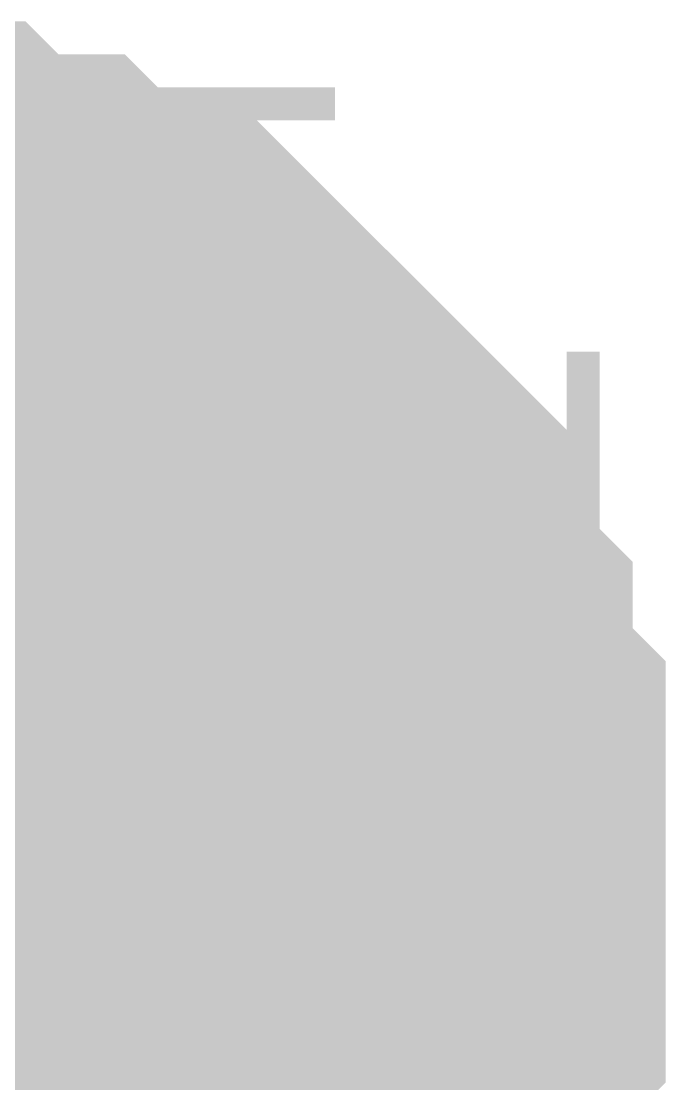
# Model space of a CAD drawing. Header units: inches. Extents: x 0 to 841, y 0 to 594.
# Drawn here: x 512.671 to 513.18, y 147.313 to 148.153 of the extents above; entities that cross this region are included whole.
import ezdxf

# ---------------------------------------------------------------- set-up
doc = ezdxf.new("R2010")
doc.units = ezdxf.units.IN
doc.layers.add('Sheet', color=255, linetype='Continuous')

msp = doc.modelspace()

# ---------------------------------------------------------------- linework, layer by layer
at = {"layer": 'Sheet'}
for points in [[(512.50724, 148.00352, 0.29972, 0.29972, 0), (512.53337, 148.00352, 0.29972, 0.29972, 0), (512.5595, 148.00352, 0.29972, 0.29972, 0), (512.58563, 148.00352, 0.29972, 0.29972, 0), (512.61176, 148.00352, 0.29972, 0.29972, 0), (512.63789, 147.97739, 0.29972, 0.29972, 0), (512.66403, 147.97739, 0.29972, 0.29972, 0), (512.69016, 147.97739, 0.29972, 0.29972, 0), (512.71629, 147.95126, 0.29972, 0.29972, 0), (512.74242, 147.95126, 0.29972, 0.29972, 0), (512.76855, 147.95126, 0.29972, 0.29972, 0), (512.76855, 147.92513, 0.29972, 0.29972, 0), (512.79468, 147.92513, 0.29972, 0.29972, 0), (512.82081, 147.899, 0.29972, 0.29972, 0), (512.84694, 147.87287, 0.29972, 0.29972, 0), (512.84694, 147.87287, 0.29972, 0.29972, 0), (512.87307, 147.84674, 0.29972, 0.29972, 0), (512.8992, 147.82061, 0.29972, 0.29972, 0), (512.8992, 147.82061, 0.29972, 0.29972, 0), (512.92534, 147.79447, 0.29972, 0.29972, 0), (512.95147, 147.76834, 0.29972, 0.29972, 0), (512.95147, 147.74221, 0.29972, 0.29972, 0), (512.9776, 147.74221, 0.29972, 0.29972, 0), (512.9776, 147.71608, 0.29972, 0.29972, 0), (512.9776, 147.68995, 0.29972, 0.29972, 0), (513.00373, 147.66382, 0.29972, 0.29972, 0), (513.00373, 147.63769, 0.29972, 0.29972, 0), (513.00373, 147.61156, 0.29972, 0.29972, 0), (513.02986, 147.58543, 0.29972, 0.29972, 0), (513.02986, 147.5593, 0.29972, 0.29972, 0), (513.02986, 147.53317, 0.29972, 0.29972, 0), (513.02986, 147.50704, 0.29972, 0.29972, 0), (513.02986, 147.48091, 0.29972, 0.29972, 0)], [(512.50724, 148.00352, 0.29972, 0.29972, 0), (512.53337, 148.00352, 0.29972, 0.29972, 0), (512.5595, 148.00352, 0.29972, 0.29972, 0), (512.58563, 148.00352, 0.29972, 0.29972, 0), (512.61176, 148.00352, 0.29972, 0.29972, 0), (512.63789, 147.97739, 0.29972, 0.29972, 0), (512.66403, 147.97739, 0.29972, 0.29972, 0), (512.69016, 147.97739, 0.29972, 0.29972, 0), (512.71629, 147.95126, 0.29972, 0.29972, 0), (512.74242, 147.95126, 0.29972, 0.29972, 0), (512.76855, 147.95126, 0.29972, 0.29972, 0), (512.76855, 147.92513, 0.29972, 0.29972, 0), (512.79468, 147.92513, 0.29972, 0.29972, 0), (512.82081, 147.899, 0.29972, 0.29972, 0), (512.84694, 147.87287, 0.29972, 0.29972, 0), (512.84694, 147.87287, 0.29972, 0.29972, 0), (512.87307, 147.84674, 0.29972, 0.29972, 0), (512.8992, 147.82061, 0.29972, 0.29972, 0), (512.8992, 147.82061, 0.29972, 0.29972, 0), (512.92534, 147.79447, 0.29972, 0.29972, 0), (512.95147, 147.76834, 0.29972, 0.29972, 0), (512.95147, 147.74221, 0.29972, 0.29972, 0), (512.9776, 147.74221, 0.29972, 0.29972, 0), (512.9776, 147.71608, 0.29972, 0.29972, 0), (512.9776, 147.68995, 0.29972, 0.29972, 0), (513.00373, 147.66382, 0.29972, 0.29972, 0), (513.00373, 147.63769, 0.29972, 0.29972, 0), (513.00373, 147.61156, 0.29972, 0.29972, 0), (513.02986, 147.58543, 0.29972, 0.29972, 0), (513.02986, 147.5593, 0.29972, 0.29972, 0), (513.02986, 147.53317, 0.29972, 0.29972, 0), (513.02986, 147.50704, 0.29972, 0.29972, 0), (513.02986, 147.48091, 0.29972, 0.29972, 0)], [(512.50724, 148.00352, 0.29972, 0.29972, 0), (512.53337, 148.00352, 0.29972, 0.29972, 0), (512.5595, 148.00352, 0.29972, 0.29972, 0), (512.58563, 148.00352, 0.29972, 0.29972, 0), (512.61176, 148.00352, 0.29972, 0.29972, 0), (512.63789, 147.97739, 0.29972, 0.29972, 0), (512.66403, 147.97739, 0.29972, 0.29972, 0), (512.69016, 147.97739, 0.29972, 0.29972, 0), (512.71629, 147.95126, 0.29972, 0.29972, 0), (512.74242, 147.95126, 0.29972, 0.29972, 0), (512.76855, 147.95126, 0.29972, 0.29972, 0), (512.76855, 147.92513, 0.29972, 0.29972, 0), (512.79468, 147.92513, 0.29972, 0.29972, 0), (512.82081, 147.899, 0.29972, 0.29972, 0), (512.84694, 147.87287, 0.29972, 0.29972, 0), (512.84694, 147.87287, 0.29972, 0.29972, 0), (512.87307, 147.84674, 0.29972, 0.29972, 0), (512.8992, 147.82061, 0.29972, 0.29972, 0), (512.8992, 147.82061, 0.29972, 0.29972, 0), (512.92534, 147.79447, 0.29972, 0.29972, 0), (512.95147, 147.76834, 0.29972, 0.29972, 0), (512.95147, 147.74221, 0.29972, 0.29972, 0), (512.9776, 147.74221, 0.29972, 0.29972, 0), (512.9776, 147.71608, 0.29972, 0.29972, 0), (512.9776, 147.68995, 0.29972, 0.29972, 0), (513.00373, 147.66382, 0.29972, 0.29972, 0), (513.00373, 147.63769, 0.29972, 0.29972, 0), (513.00373, 147.61156, 0.29972, 0.29972, 0), (513.02986, 147.58543, 0.29972, 0.29972, 0), (513.02986, 147.5593, 0.29972, 0.29972, 0), (513.02986, 147.53317, 0.29972, 0.29972, 0), (513.02986, 147.50704, 0.29972, 0.29972, 0), (513.02986, 147.48091, 0.29972, 0.29972, 0)], [(512.50724, 148.00352, 0.29972, 0.29972, 0), (512.53337, 148.00352, 0.29972, 0.29972, 0), (512.5595, 148.00352, 0.29972, 0.29972, 0), (512.58563, 148.00352, 0.29972, 0.29972, 0), (512.61176, 148.00352, 0.29972, 0.29972, 0), (512.63789, 147.97739, 0.29972, 0.29972, 0), (512.66403, 147.97739, 0.29972, 0.29972, 0), (512.69016, 147.97739, 0.29972, 0.29972, 0), (512.71629, 147.95126, 0.29972, 0.29972, 0), (512.74242, 147.95126, 0.29972, 0.29972, 0), (512.76855, 147.95126, 0.29972, 0.29972, 0), (512.76855, 147.92513, 0.29972, 0.29972, 0), (512.79468, 147.92513, 0.29972, 0.29972, 0), (512.82081, 147.899, 0.29972, 0.29972, 0), (512.84694, 147.87287, 0.29972, 0.29972, 0), (512.84694, 147.87287, 0.29972, 0.29972, 0), (512.87307, 147.84674, 0.29972, 0.29972, 0), (512.8992, 147.82061, 0.29972, 0.29972, 0), (512.8992, 147.82061, 0.29972, 0.29972, 0), (512.92534, 147.79447, 0.29972, 0.29972, 0), (512.95147, 147.76834, 0.29972, 0.29972, 0), (512.95147, 147.74221, 0.29972, 0.29972, 0), (512.9776, 147.74221, 0.29972, 0.29972, 0), (512.9776, 147.71608, 0.29972, 0.29972, 0), (512.9776, 147.68995, 0.29972, 0.29972, 0), (513.00373, 147.66382, 0.29972, 0.29972, 0), (513.00373, 147.63769, 0.29972, 0.29972, 0), (513.00373, 147.61156, 0.29972, 0.29972, 0), (513.02986, 147.58543, 0.29972, 0.29972, 0), (513.02986, 147.5593, 0.29972, 0.29972, 0), (513.02986, 147.53317, 0.29972, 0.29972, 0), (513.02986, 147.50704, 0.29972, 0.29972, 0), (513.02986, 147.48091, 0.29972, 0.29972, 0)], [(512.50724, 148.00352, 0.29972, 0.29972, 0), (512.53337, 148.00352, 0.29972, 0.29972, 0), (512.5595, 148.00352, 0.29972, 0.29972, 0), (512.58563, 148.00352, 0.29972, 0.29972, 0), (512.61176, 148.00352, 0.29972, 0.29972, 0), (512.63789, 147.97739, 0.29972, 0.29972, 0), (512.66403, 147.97739, 0.29972, 0.29972, 0), (512.69016, 147.97739, 0.29972, 0.29972, 0), (512.71629, 147.95126, 0.29972, 0.29972, 0), (512.74242, 147.95126, 0.29972, 0.29972, 0), (512.76855, 147.95126, 0.29972, 0.29972, 0), (512.76855, 147.92513, 0.29972, 0.29972, 0), (512.79468, 147.92513, 0.29972, 0.29972, 0), (512.82081, 147.899, 0.29972, 0.29972, 0), (512.84694, 147.87287, 0.29972, 0.29972, 0), (512.84694, 147.87287, 0.29972, 0.29972, 0), (512.87307, 147.84674, 0.29972, 0.29972, 0), (512.8992, 147.82061, 0.29972, 0.29972, 0), (512.8992, 147.82061, 0.29972, 0.29972, 0), (512.92534, 147.79447, 0.29972, 0.29972, 0), (512.95147, 147.76834, 0.29972, 0.29972, 0), (512.95147, 147.74221, 0.29972, 0.29972, 0), (512.9776, 147.74221, 0.29972, 0.29972, 0), (512.9776, 147.71608, 0.29972, 0.29972, 0), (512.9776, 147.68995, 0.29972, 0.29972, 0), (513.00373, 147.66382, 0.29972, 0.29972, 0), (513.00373, 147.63769, 0.29972, 0.29972, 0), (513.00373, 147.61156, 0.29972, 0.29972, 0), (513.02986, 147.58543, 0.29972, 0.29972, 0), (513.02986, 147.5593, 0.29972, 0.29972, 0), (513.02986, 147.53317, 0.29972, 0.29972, 0), (513.02986, 147.50704, 0.29972, 0.29972, 0), (513.02986, 147.48091, 0.29972, 0.29972, 0)], [(512.50724, 148.00352, 0.29972, 0.29972, 0), (512.53337, 148.00352, 0.29972, 0.29972, 0), (512.5595, 148.00352, 0.29972, 0.29972, 0), (512.58563, 148.00352, 0.29972, 0.29972, 0), (512.61176, 148.00352, 0.29972, 0.29972, 0), (512.63789, 147.97739, 0.29972, 0.29972, 0), (512.66403, 147.97739, 0.29972, 0.29972, 0), (512.69016, 147.97739, 0.29972, 0.29972, 0), (512.71629, 147.95126, 0.29972, 0.29972, 0), (512.74242, 147.95126, 0.29972, 0.29972, 0), (512.76855, 147.95126, 0.29972, 0.29972, 0), (512.76855, 147.92513, 0.29972, 0.29972, 0), (512.79468, 147.92513, 0.29972, 0.29972, 0), (512.82081, 147.899, 0.29972, 0.29972, 0), (512.84694, 147.87287, 0.29972, 0.29972, 0), (512.84694, 147.87287, 0.29972, 0.29972, 0), (512.87307, 147.84674, 0.29972, 0.29972, 0), (512.8992, 147.82061, 0.29972, 0.29972, 0), (512.8992, 147.82061, 0.29972, 0.29972, 0), (512.92534, 147.79447, 0.29972, 0.29972, 0), (512.95147, 147.76834, 0.29972, 0.29972, 0), (512.95147, 147.74221, 0.29972, 0.29972, 0), (512.9776, 147.74221, 0.29972, 0.29972, 0), (512.9776, 147.71608, 0.29972, 0.29972, 0), (512.9776, 147.68995, 0.29972, 0.29972, 0), (513.00373, 147.66382, 0.29972, 0.29972, 0), (513.00373, 147.63769, 0.29972, 0.29972, 0), (513.00373, 147.61156, 0.29972, 0.29972, 0), (513.02986, 147.58543, 0.29972, 0.29972, 0), (513.02986, 147.5593, 0.29972, 0.29972, 0), (513.02986, 147.53317, 0.29972, 0.29972, 0), (513.02986, 147.50704, 0.29972, 0.29972, 0), (513.02986, 147.48091, 0.29972, 0.29972, 0)], [(512.50724, 148.00352, 0.29972, 0.29972, 0), (512.53337, 148.00352, 0.29972, 0.29972, 0), (512.5595, 148.00352, 0.29972, 0.29972, 0), (512.58563, 148.00352, 0.29972, 0.29972, 0), (512.61176, 148.00352, 0.29972, 0.29972, 0), (512.63789, 147.97739, 0.29972, 0.29972, 0), (512.66403, 147.97739, 0.29972, 0.29972, 0), (512.69016, 147.97739, 0.29972, 0.29972, 0), (512.71629, 147.95126, 0.29972, 0.29972, 0), (512.74242, 147.95126, 0.29972, 0.29972, 0), (512.76855, 147.95126, 0.29972, 0.29972, 0), (512.76855, 147.92513, 0.29972, 0.29972, 0), (512.79468, 147.92513, 0.29972, 0.29972, 0), (512.82081, 147.899, 0.29972, 0.29972, 0), (512.84694, 147.87287, 0.29972, 0.29972, 0), (512.84694, 147.87287, 0.29972, 0.29972, 0), (512.87307, 147.84674, 0.29972, 0.29972, 0), (512.8992, 147.82061, 0.29972, 0.29972, 0), (512.8992, 147.82061, 0.29972, 0.29972, 0), (512.92534, 147.79447, 0.29972, 0.29972, 0), (512.95147, 147.76834, 0.29972, 0.29972, 0), (512.95147, 147.74221, 0.29972, 0.29972, 0), (512.9776, 147.74221, 0.29972, 0.29972, 0), (512.9776, 147.71608, 0.29972, 0.29972, 0), (512.9776, 147.68995, 0.29972, 0.29972, 0), (513.00373, 147.66382, 0.29972, 0.29972, 0), (513.00373, 147.63769, 0.29972, 0.29972, 0), (513.00373, 147.61156, 0.29972, 0.29972, 0), (513.02986, 147.58543, 0.29972, 0.29972, 0), (513.02986, 147.5593, 0.29972, 0.29972, 0), (513.02986, 147.53317, 0.29972, 0.29972, 0), (513.02986, 147.50704, 0.29972, 0.29972, 0), (513.02986, 147.48091, 0.29972, 0.29972, 0)], [(512.61176, 148.00352, 0.09906, 0.09906, 0), (512.63789, 147.97739, 0.09906, 0.09906, 0), (512.66403, 147.97739, 0.09906, 0.09906, 0), (512.69016, 147.97739, 0.09906, 0.09906, 0), (512.71629, 147.95126, 0.09906, 0.09906, 0), (512.74242, 147.95126, 0.09906, 0.09906, 0), (512.76855, 147.95126, 0.09906, 0.09906, 0), (512.76855, 147.92513, 0.09906, 0.09906, 0), (512.79468, 147.92513, 0.09906, 0.09906, 0), (512.82081, 147.899, 0.09906, 0.09906, 0), (512.84694, 147.87287, 0.09906, 0.09906, 0), (512.84694, 147.87287, 0.09906, 0.09906, 0), (512.87307, 147.84674, 0.09906, 0.09906, 0), (512.8992, 147.82061, 0.09906, 0.09906, 0), (512.8992, 147.82061, 0.09906, 0.09906, 0), (512.92534, 147.79447, 0.09906, 0.09906, 0), (512.95147, 147.76834, 0.09906, 0.09906, 0), (512.95147, 147.74221, 0.09906, 0.09906, 0), (512.9776, 147.74221, 0.09906, 0.09906, 0), (512.9776, 147.71608, 0.09906, 0.09906, 0), (512.9776, 147.68995, 0.09906, 0.09906, 0), (513.00373, 147.66382, 0.09906, 0.09906, 0), (513.00373, 147.63769, 0.09906, 0.09906, 0), (513.00373, 147.61156, 0.09906, 0.09906, 0), (513.02986, 147.58543, 0.09906, 0.09906, 0), (513.02986, 147.5593, 0.09906, 0.09906, 0), (513.02986, 147.53317, 0.09906, 0.09906, 0), (513.02986, 147.50704, 0.09906, 0.09906, 0), (513.02986, 147.48091, 0.09906, 0.09906, 0)], [(512.61176, 148.00352, 0.09906, 0.09906, 0), (512.63789, 147.97739, 0.09906, 0.09906, 0), (512.66403, 147.97739, 0.09906, 0.09906, 0), (512.69016, 147.97739, 0.09906, 0.09906, 0), (512.71629, 147.95126, 0.09906, 0.09906, 0), (512.74242, 147.95126, 0.09906, 0.09906, 0), (512.76855, 147.95126, 0.09906, 0.09906, 0), (512.76855, 147.92513, 0.09906, 0.09906, 0), (512.79468, 147.92513, 0.09906, 0.09906, 0), (512.82081, 147.899, 0.09906, 0.09906, 0), (512.84694, 147.87287, 0.09906, 0.09906, 0), (512.84694, 147.87287, 0.09906, 0.09906, 0), (512.87307, 147.84674, 0.09906, 0.09906, 0), (512.8992, 147.82061, 0.09906, 0.09906, 0), (512.8992, 147.82061, 0.09906, 0.09906, 0), (512.92534, 147.79447, 0.09906, 0.09906, 0), (512.95147, 147.76834, 0.09906, 0.09906, 0), (512.95147, 147.74221, 0.09906, 0.09906, 0), (512.9776, 147.74221, 0.09906, 0.09906, 0), (512.9776, 147.71608, 0.09906, 0.09906, 0), (512.9776, 147.68995, 0.09906, 0.09906, 0), (513.00373, 147.66382, 0.09906, 0.09906, 0), (513.00373, 147.63769, 0.09906, 0.09906, 0), (513.00373, 147.61156, 0.09906, 0.09906, 0), (513.02986, 147.58543, 0.09906, 0.09906, 0), (513.02986, 147.5593, 0.09906, 0.09906, 0), (513.02986, 147.53317, 0.09906, 0.09906, 0), (513.02986, 147.50704, 0.09906, 0.09906, 0), (513.02986, 147.48091, 0.09906, 0.09906, 0)], [(512.61176, 148.00352, 0.09906, 0.09906, 0), (512.63789, 147.97739, 0.09906, 0.09906, 0), (512.66403, 147.97739, 0.09906, 0.09906, 0), (512.69016, 147.97739, 0.09906, 0.09906, 0), (512.71629, 147.95126, 0.09906, 0.09906, 0), (512.74242, 147.95126, 0.09906, 0.09906, 0), (512.76855, 147.95126, 0.09906, 0.09906, 0), (512.76855, 147.92513, 0.09906, 0.09906, 0), (512.79468, 147.92513, 0.09906, 0.09906, 0), (512.82081, 147.899, 0.09906, 0.09906, 0), (512.84694, 147.87287, 0.09906, 0.09906, 0), (512.84694, 147.87287, 0.09906, 0.09906, 0), (512.87307, 147.84674, 0.09906, 0.09906, 0), (512.8992, 147.82061, 0.09906, 0.09906, 0), (512.8992, 147.82061, 0.09906, 0.09906, 0), (512.92534, 147.79447, 0.09906, 0.09906, 0), (512.95147, 147.76834, 0.09906, 0.09906, 0), (512.95147, 147.74221, 0.09906, 0.09906, 0), (512.9776, 147.74221, 0.09906, 0.09906, 0), (512.9776, 147.71608, 0.09906, 0.09906, 0), (512.9776, 147.68995, 0.09906, 0.09906, 0), (513.00373, 147.66382, 0.09906, 0.09906, 0), (513.00373, 147.63769, 0.09906, 0.09906, 0), (513.00373, 147.61156, 0.09906, 0.09906, 0), (513.02986, 147.58543, 0.09906, 0.09906, 0), (513.02986, 147.5593, 0.09906, 0.09906, 0), (513.02986, 147.53317, 0.09906, 0.09906, 0), (513.02986, 147.50704, 0.09906, 0.09906, 0), (513.02986, 147.48091, 0.09906, 0.09906, 0)], [(512.61176, 148.00352, 0.09906, 0.09906, 0), (512.63789, 147.97739, 0.09906, 0.09906, 0), (512.66403, 147.97739, 0.09906, 0.09906, 0), (512.69016, 147.97739, 0.09906, 0.09906, 0), (512.71629, 147.95126, 0.09906, 0.09906, 0), (512.74242, 147.95126, 0.09906, 0.09906, 0), (512.76855, 147.95126, 0.09906, 0.09906, 0), (512.76855, 147.92513, 0.09906, 0.09906, 0), (512.79468, 147.92513, 0.09906, 0.09906, 0), (512.82081, 147.899, 0.09906, 0.09906, 0), (512.84694, 147.87287, 0.09906, 0.09906, 0), (512.84694, 147.87287, 0.09906, 0.09906, 0), (512.87307, 147.84674, 0.09906, 0.09906, 0), (512.8992, 147.82061, 0.09906, 0.09906, 0), (512.8992, 147.82061, 0.09906, 0.09906, 0), (512.92534, 147.79447, 0.09906, 0.09906, 0), (512.95147, 147.76834, 0.09906, 0.09906, 0), (512.95147, 147.74221, 0.09906, 0.09906, 0), (512.9776, 147.74221, 0.09906, 0.09906, 0), (512.9776, 147.71608, 0.09906, 0.09906, 0), (512.9776, 147.68995, 0.09906, 0.09906, 0), (513.00373, 147.66382, 0.09906, 0.09906, 0), (513.00373, 147.63769, 0.09906, 0.09906, 0), (513.00373, 147.61156, 0.09906, 0.09906, 0), (513.02986, 147.58543, 0.09906, 0.09906, 0), (513.02986, 147.5593, 0.09906, 0.09906, 0), (513.02986, 147.53317, 0.09906, 0.09906, 0), (513.02986, 147.50704, 0.09906, 0.09906, 0), (513.02986, 147.48091, 0.09906, 0.09906, 0)], [(512.61176, 148.00352, 0.09906, 0.09906, 0), (512.63789, 147.97739, 0.09906, 0.09906, 0), (512.66403, 147.97739, 0.09906, 0.09906, 0), (512.69016, 147.97739, 0.09906, 0.09906, 0), (512.71629, 147.95126, 0.09906, 0.09906, 0), (512.74242, 147.95126, 0.09906, 0.09906, 0), (512.76855, 147.95126, 0.09906, 0.09906, 0), (512.76855, 147.92513, 0.09906, 0.09906, 0), (512.79468, 147.92513, 0.09906, 0.09906, 0), (512.82081, 147.899, 0.09906, 0.09906, 0), (512.84694, 147.87287, 0.09906, 0.09906, 0), (512.84694, 147.87287, 0.09906, 0.09906, 0), (512.87307, 147.84674, 0.09906, 0.09906, 0), (512.8992, 147.82061, 0.09906, 0.09906, 0), (512.8992, 147.82061, 0.09906, 0.09906, 0), (512.92534, 147.79447, 0.09906, 0.09906, 0), (512.95147, 147.76834, 0.09906, 0.09906, 0), (512.95147, 147.74221, 0.09906, 0.09906, 0), (512.9776, 147.74221, 0.09906, 0.09906, 0), (512.9776, 147.71608, 0.09906, 0.09906, 0), (512.9776, 147.68995, 0.09906, 0.09906, 0), (513.00373, 147.66382, 0.09906, 0.09906, 0), (513.00373, 147.63769, 0.09906, 0.09906, 0), (513.00373, 147.61156, 0.09906, 0.09906, 0), (513.02986, 147.58543, 0.09906, 0.09906, 0), (513.02986, 147.5593, 0.09906, 0.09906, 0), (513.02986, 147.53317, 0.09906, 0.09906, 0), (513.02986, 147.50704, 0.09906, 0.09906, 0), (513.02986, 147.48091, 0.09906, 0.09906, 0)], [(512.61176, 148.00352, 0.09906, 0.09906, 0), (512.63789, 147.97739, 0.09906, 0.09906, 0), (512.66403, 147.97739, 0.09906, 0.09906, 0), (512.69016, 147.97739, 0.09906, 0.09906, 0), (512.71629, 147.95126, 0.09906, 0.09906, 0), (512.74242, 147.95126, 0.09906, 0.09906, 0), (512.76855, 147.95126, 0.09906, 0.09906, 0), (512.76855, 147.92513, 0.09906, 0.09906, 0), (512.79468, 147.92513, 0.09906, 0.09906, 0), (512.82081, 147.899, 0.09906, 0.09906, 0), (512.84694, 147.87287, 0.09906, 0.09906, 0), (512.84694, 147.87287, 0.09906, 0.09906, 0), (512.87307, 147.84674, 0.09906, 0.09906, 0), (512.8992, 147.82061, 0.09906, 0.09906, 0), (512.8992, 147.82061, 0.09906, 0.09906, 0), (512.92534, 147.79447, 0.09906, 0.09906, 0), (512.95147, 147.76834, 0.09906, 0.09906, 0), (512.95147, 147.74221, 0.09906, 0.09906, 0), (512.9776, 147.74221, 0.09906, 0.09906, 0), (512.9776, 147.71608, 0.09906, 0.09906, 0), (512.9776, 147.68995, 0.09906, 0.09906, 0), (513.00373, 147.66382, 0.09906, 0.09906, 0), (513.00373, 147.63769, 0.09906, 0.09906, 0), (513.00373, 147.61156, 0.09906, 0.09906, 0), (513.02986, 147.58543, 0.09906, 0.09906, 0), (513.02986, 147.5593, 0.09906, 0.09906, 0), (513.02986, 147.53317, 0.09906, 0.09906, 0), (513.02986, 147.50704, 0.09906, 0.09906, 0), (513.02986, 147.48091, 0.09906, 0.09906, 0)], [(512.61176, 148.00352, 0.09906, 0.09906, 0), (512.63789, 147.97739, 0.09906, 0.09906, 0), (512.66403, 147.97739, 0.09906, 0.09906, 0), (512.69016, 147.97739, 0.09906, 0.09906, 0), (512.71629, 147.95126, 0.09906, 0.09906, 0), (512.74242, 147.95126, 0.09906, 0.09906, 0), (512.76855, 147.95126, 0.09906, 0.09906, 0), (512.76855, 147.92513, 0.09906, 0.09906, 0), (512.79468, 147.92513, 0.09906, 0.09906, 0), (512.82081, 147.899, 0.09906, 0.09906, 0), (512.84694, 147.87287, 0.09906, 0.09906, 0), (512.84694, 147.87287, 0.09906, 0.09906, 0), (512.87307, 147.84674, 0.09906, 0.09906, 0), (512.8992, 147.82061, 0.09906, 0.09906, 0), (512.8992, 147.82061, 0.09906, 0.09906, 0), (512.92534, 147.79447, 0.09906, 0.09906, 0), (512.95147, 147.76834, 0.09906, 0.09906, 0), (512.95147, 147.74221, 0.09906, 0.09906, 0), (512.9776, 147.74221, 0.09906, 0.09906, 0), (512.9776, 147.71608, 0.09906, 0.09906, 0), (512.9776, 147.68995, 0.09906, 0.09906, 0), (513.00373, 147.66382, 0.09906, 0.09906, 0), (513.00373, 147.63769, 0.09906, 0.09906, 0), (513.00373, 147.61156, 0.09906, 0.09906, 0), (513.02986, 147.58543, 0.09906, 0.09906, 0), (513.02986, 147.5593, 0.09906, 0.09906, 0), (513.02986, 147.53317, 0.09906, 0.09906, 0), (513.02986, 147.50704, 0.09906, 0.09906, 0), (513.02986, 147.48091, 0.09906, 0.09906, 0)], [(513.02986, 147.48091, 0.29972, 0.29972, 0), (513.02986, 147.45478, 0.29972, 0.29972, 0), (513.02986, 147.42865, 0.29972, 0.29972, 0), (513.02986, 147.40252, 0.29972, 0.29972, 0), (513.02986, 147.37639, 0.29972, 0.29972, 0), (513.00373, 147.35026, 0.29972, 0.29972, 0), (513.00373, 147.35026, 0.29972, 0.29972, 0), (513.00373, 147.32412, 0.29972, 0.29972, 0), (512.9776, 147.29799, 0.29972, 0.29972, 0), (512.9776, 147.27186, 0.29972, 0.29972, 0), (512.9776, 147.24573, 0.29972, 0.29972, 0), (512.95147, 147.2196, 0.29972, 0.29972, 0), (512.95147, 147.2196, 0.29972, 0.29972, 0), (512.92534, 147.19347, 0.29972, 0.29972, 0), (512.8992, 147.16734, 0.29972, 0.29972, 0), (512.8992, 147.14121, 0.29972, 0.29972, 0)], [(513.02986, 147.48091, 0.29972, 0.29972, 0), (513.02986, 147.45478, 0.29972, 0.29972, 0), (513.02986, 147.42865, 0.29972, 0.29972, 0), (513.02986, 147.40252, 0.29972, 0.29972, 0), (513.02986, 147.37639, 0.29972, 0.29972, 0), (513.00373, 147.35026, 0.29972, 0.29972, 0), (513.00373, 147.35026, 0.29972, 0.29972, 0), (513.00373, 147.32412, 0.29972, 0.29972, 0), (512.9776, 147.29799, 0.29972, 0.29972, 0), (512.9776, 147.27186, 0.29972, 0.29972, 0), (512.9776, 147.24573, 0.29972, 0.29972, 0), (512.95147, 147.2196, 0.29972, 0.29972, 0), (512.95147, 147.2196, 0.29972, 0.29972, 0), (512.92534, 147.19347, 0.29972, 0.29972, 0), (512.8992, 147.16734, 0.29972, 0.29972, 0), (512.8992, 147.14121, 0.29972, 0.29972, 0)], [(513.02986, 147.48091, 0.29972, 0.29972, 0), (513.02986, 147.45478, 0.29972, 0.29972, 0), (513.02986, 147.42865, 0.29972, 0.29972, 0), (513.02986, 147.40252, 0.29972, 0.29972, 0), (513.02986, 147.37639, 0.29972, 0.29972, 0), (513.00373, 147.35026, 0.29972, 0.29972, 0), (513.00373, 147.35026, 0.29972, 0.29972, 0), (513.00373, 147.32412, 0.29972, 0.29972, 0), (512.9776, 147.29799, 0.29972, 0.29972, 0), (512.9776, 147.27186, 0.29972, 0.29972, 0), (512.9776, 147.24573, 0.29972, 0.29972, 0), (512.95147, 147.2196, 0.29972, 0.29972, 0), (512.95147, 147.2196, 0.29972, 0.29972, 0), (512.92534, 147.19347, 0.29972, 0.29972, 0), (512.8992, 147.16734, 0.29972, 0.29972, 0), (512.8992, 147.14121, 0.29972, 0.29972, 0)], [(513.02986, 147.48091, 0.29972, 0.29972, 0), (513.02986, 147.45478, 0.29972, 0.29972, 0), (513.02986, 147.42865, 0.29972, 0.29972, 0), (513.02986, 147.40252, 0.29972, 0.29972, 0), (513.02986, 147.37639, 0.29972, 0.29972, 0), (513.00373, 147.35026, 0.29972, 0.29972, 0), (513.00373, 147.35026, 0.29972, 0.29972, 0), (513.00373, 147.32412, 0.29972, 0.29972, 0), (512.9776, 147.29799, 0.29972, 0.29972, 0), (512.9776, 147.27186, 0.29972, 0.29972, 0), (512.9776, 147.24573, 0.29972, 0.29972, 0), (512.95147, 147.2196, 0.29972, 0.29972, 0), (512.95147, 147.2196, 0.29972, 0.29972, 0), (512.92534, 147.19347, 0.29972, 0.29972, 0), (512.8992, 147.16734, 0.29972, 0.29972, 0), (512.8992, 147.14121, 0.29972, 0.29972, 0)], [(513.02986, 147.48091, 0.29972, 0.29972, 0), (513.02986, 147.45478, 0.29972, 0.29972, 0), (513.02986, 147.42865, 0.29972, 0.29972, 0), (513.02986, 147.40252, 0.29972, 0.29972, 0), (513.02986, 147.37639, 0.29972, 0.29972, 0), (513.00373, 147.35026, 0.29972, 0.29972, 0), (513.00373, 147.35026, 0.29972, 0.29972, 0), (513.00373, 147.32412, 0.29972, 0.29972, 0), (512.9776, 147.29799, 0.29972, 0.29972, 0), (512.9776, 147.27186, 0.29972, 0.29972, 0), (512.9776, 147.24573, 0.29972, 0.29972, 0), (512.95147, 147.2196, 0.29972, 0.29972, 0), (512.95147, 147.2196, 0.29972, 0.29972, 0), (512.92534, 147.19347, 0.29972, 0.29972, 0), (512.8992, 147.16734, 0.29972, 0.29972, 0), (512.8992, 147.14121, 0.29972, 0.29972, 0)], [(513.02986, 147.48091, 0.29972, 0.29972, 0), (513.02986, 147.45478, 0.29972, 0.29972, 0), (513.02986, 147.42865, 0.29972, 0.29972, 0), (513.02986, 147.40252, 0.29972, 0.29972, 0), (513.02986, 147.37639, 0.29972, 0.29972, 0), (513.00373, 147.35026, 0.29972, 0.29972, 0), (513.00373, 147.35026, 0.29972, 0.29972, 0), (513.00373, 147.32412, 0.29972, 0.29972, 0), (512.9776, 147.29799, 0.29972, 0.29972, 0), (512.9776, 147.27186, 0.29972, 0.29972, 0), (512.9776, 147.24573, 0.29972, 0.29972, 0), (512.95147, 147.2196, 0.29972, 0.29972, 0), (512.95147, 147.2196, 0.29972, 0.29972, 0), (512.92534, 147.19347, 0.29972, 0.29972, 0), (512.8992, 147.16734, 0.29972, 0.29972, 0), (512.8992, 147.14121, 0.29972, 0.29972, 0)], [(513.02986, 147.48091, 0.29972, 0.29972, 0), (513.02986, 147.45478, 0.29972, 0.29972, 0), (513.02986, 147.42865, 0.29972, 0.29972, 0), (513.02986, 147.40252, 0.29972, 0.29972, 0), (513.02986, 147.37639, 0.29972, 0.29972, 0), (513.00373, 147.35026, 0.29972, 0.29972, 0), (513.00373, 147.35026, 0.29972, 0.29972, 0), (513.00373, 147.32412, 0.29972, 0.29972, 0), (512.9776, 147.29799, 0.29972, 0.29972, 0), (512.9776, 147.27186, 0.29972, 0.29972, 0), (512.9776, 147.24573, 0.29972, 0.29972, 0), (512.95147, 147.2196, 0.29972, 0.29972, 0), (512.95147, 147.2196, 0.29972, 0.29972, 0), (512.92534, 147.19347, 0.29972, 0.29972, 0), (512.8992, 147.16734, 0.29972, 0.29972, 0), (512.8992, 147.14121, 0.29972, 0.29972, 0)], [(513.02986, 147.48091, 0.29972, 0.29972, 0), (513.02986, 147.48091, 0.29972, 0.29972, 0), (513.02986, 147.48091, 0.29972, 0.29972, 0), (513.02986, 147.48091, 0.29972, 0.29972, 0), (513.02986, 147.48091, 0.29972, 0.29972, 0), (513.02986, 147.48091, 0.29972, 0.29972, 0), (513.02986, 147.48091, 0.29972, 0.29972, 0), (513.02986, 147.48091, 0.29972, 0.29972, 0), (513.02986, 147.48091, 0.29972, 0.29972, 0), (513.02986, 147.48091, 0.29972, 0.29972, 0), (513.02986, 147.48091, 0.29972, 0.29972, 0), (513.02986, 147.48091, 0.29972, 0.29972, 0), (513.02986, 147.48091, 0.29972, 0.29972, 0), (513.02986, 147.48091, 0.29972, 0.29972, 0), (513.02986, 147.48091, 0.29972, 0.29972, 0), (513.02986, 147.48091, 0.29972, 0.29972, 0), (513.02986, 147.48091, 0.29972, 0.29972, 0), (513.02986, 147.48091, 0.29972, 0.29972, 0), (513.02986, 147.48091, 0.29972, 0.29972, 0), (513.02986, 147.48091, 0.29972, 0.29972, 0), (513.02986, 147.48091, 0.29972, 0.29972, 0), (513.02986, 147.48091, 0.29972, 0.29972, 0), (513.02986, 147.48091, 0.29972, 0.29972, 0), (513.02986, 147.48091, 0.29972, 0.29972, 0), (513.02986, 147.48091, 0.29972, 0.29972, 0), (513.02986, 147.48091, 0.29972, 0.29972, 0), (513.02986, 147.48091, 0.29972, 0.29972, 0), (513.02986, 147.48091, 0.29972, 0.29972, 0), (513.02986, 147.48091, 0.29972, 0.29972, 0), (513.02986, 147.48091, 0.29972, 0.29972, 0), (513.02986, 147.48091, 0.29972, 0.29972, 0), (513.02986, 147.48091, 0.29972, 0.29972, 0), (513.02986, 147.48091, 0.29972, 0.29972, 0)], [(513.02986, 147.48091, 0.29972, 0.29972, 0), (513.02986, 147.48091, 0.29972, 0.29972, 0)], [(513.02986, 147.48091, 0.29972, 0.29972, 0), (513.02986, 147.48091, 0.29972, 0.29972, 0), (513.02986, 147.48091, 0.29972, 0.29972, 0), (513.02986, 147.48091, 0.29972, 0.29972, 0), (513.02986, 147.48091, 0.29972, 0.29972, 0), (513.02986, 147.48091, 0.29972, 0.29972, 0), (513.02986, 147.48091, 0.29972, 0.29972, 0), (513.02986, 147.48091, 0.29972, 0.29972, 0), (513.02986, 147.48091, 0.29972, 0.29972, 0), (513.02986, 147.48091, 0.29972, 0.29972, 0), (513.02986, 147.48091, 0.29972, 0.29972, 0), (513.02986, 147.48091, 0.29972, 0.29972, 0), (513.02986, 147.48091, 0.29972, 0.29972, 0), (513.02986, 147.48091, 0.29972, 0.29972, 0), (513.02986, 147.48091, 0.29972, 0.29972, 0), (513.02986, 147.48091, 0.29972, 0.29972, 0), (513.02986, 147.48091, 0.29972, 0.29972, 0), (513.02986, 147.48091, 0.29972, 0.29972, 0), (513.02986, 147.48091, 0.29972, 0.29972, 0), (513.02986, 147.48091, 0.29972, 0.29972, 0), (513.02986, 147.48091, 0.29972, 0.29972, 0), (513.02986, 147.48091, 0.29972, 0.29972, 0), (513.02986, 147.48091, 0.29972, 0.29972, 0), (513.02986, 147.48091, 0.29972, 0.29972, 0), (513.02986, 147.48091, 0.29972, 0.29972, 0), (513.02986, 147.48091, 0.29972, 0.29972, 0), (513.02986, 147.48091, 0.29972, 0.29972, 0), (513.02986, 147.48091, 0.29972, 0.29972, 0), (513.02986, 147.48091, 0.29972, 0.29972, 0), (513.02986, 147.48091, 0.29972, 0.29972, 0), (513.02986, 147.48091, 0.29972, 0.29972, 0), (513.02986, 147.48091, 0.29972, 0.29972, 0), (513.02986, 147.48091, 0.29972, 0.29972, 0)], [(513.02986, 147.48091, 0.29972, 0.29972, 0), (513.02986, 147.48091, 0.29972, 0.29972, 0)], [(513.02986, 147.48091, 0.29972, 0.29972, 0), (513.02986, 147.48091, 0.29972, 0.29972, 0), (513.02986, 147.48091, 0.29972, 0.29972, 0), (513.02986, 147.48091, 0.29972, 0.29972, 0), (513.02986, 147.48091, 0.29972, 0.29972, 0), (513.02986, 147.48091, 0.29972, 0.29972, 0), (513.02986, 147.48091, 0.29972, 0.29972, 0), (513.02986, 147.48091, 0.29972, 0.29972, 0), (513.02986, 147.48091, 0.29972, 0.29972, 0), (513.02986, 147.48091, 0.29972, 0.29972, 0), (513.02986, 147.48091, 0.29972, 0.29972, 0), (513.02986, 147.48091, 0.29972, 0.29972, 0), (513.02986, 147.48091, 0.29972, 0.29972, 0), (513.02986, 147.48091, 0.29972, 0.29972, 0), (513.02986, 147.48091, 0.29972, 0.29972, 0), (513.02986, 147.48091, 0.29972, 0.29972, 0), (513.02986, 147.48091, 0.29972, 0.29972, 0), (513.02986, 147.48091, 0.29972, 0.29972, 0), (513.02986, 147.48091, 0.29972, 0.29972, 0), (513.02986, 147.48091, 0.29972, 0.29972, 0), (513.02986, 147.48091, 0.29972, 0.29972, 0), (513.02986, 147.48091, 0.29972, 0.29972, 0), (513.02986, 147.48091, 0.29972, 0.29972, 0), (513.02986, 147.48091, 0.29972, 0.29972, 0), (513.02986, 147.48091, 0.29972, 0.29972, 0), (513.02986, 147.48091, 0.29972, 0.29972, 0), (513.02986, 147.48091, 0.29972, 0.29972, 0), (513.02986, 147.48091, 0.29972, 0.29972, 0), (513.02986, 147.48091, 0.29972, 0.29972, 0), (513.02986, 147.48091, 0.29972, 0.29972, 0), (513.02986, 147.48091, 0.29972, 0.29972, 0), (513.02986, 147.48091, 0.29972, 0.29972, 0), (513.02986, 147.48091, 0.29972, 0.29972, 0)], [(513.02986, 147.48091, 0.29972, 0.29972, 0), (513.02986, 147.48091, 0.29972, 0.29972, 0)], [(513.02986, 147.48091, 0.29972, 0.29972, 0), (513.02986, 147.48091, 0.29972, 0.29972, 0), (513.02986, 147.48091, 0.29972, 0.29972, 0), (513.02986, 147.48091, 0.29972, 0.29972, 0), (513.02986, 147.48091, 0.29972, 0.29972, 0), (513.02986, 147.48091, 0.29972, 0.29972, 0), (513.02986, 147.48091, 0.29972, 0.29972, 0), (513.02986, 147.48091, 0.29972, 0.29972, 0), (513.02986, 147.48091, 0.29972, 0.29972, 0), (513.02986, 147.48091, 0.29972, 0.29972, 0), (513.02986, 147.48091, 0.29972, 0.29972, 0), (513.02986, 147.48091, 0.29972, 0.29972, 0), (513.02986, 147.48091, 0.29972, 0.29972, 0), (513.02986, 147.48091, 0.29972, 0.29972, 0), (513.02986, 147.48091, 0.29972, 0.29972, 0), (513.02986, 147.48091, 0.29972, 0.29972, 0), (513.02986, 147.48091, 0.29972, 0.29972, 0), (513.02986, 147.48091, 0.29972, 0.29972, 0), (513.02986, 147.48091, 0.29972, 0.29972, 0), (513.02986, 147.48091, 0.29972, 0.29972, 0), (513.02986, 147.48091, 0.29972, 0.29972, 0), (513.02986, 147.48091, 0.29972, 0.29972, 0), (513.02986, 147.48091, 0.29972, 0.29972, 0), (513.02986, 147.48091, 0.29972, 0.29972, 0), (513.02986, 147.48091, 0.29972, 0.29972, 0), (513.02986, 147.48091, 0.29972, 0.29972, 0), (513.02986, 147.48091, 0.29972, 0.29972, 0), (513.02986, 147.48091, 0.29972, 0.29972, 0), (513.02986, 147.48091, 0.29972, 0.29972, 0), (513.02986, 147.48091, 0.29972, 0.29972, 0), (513.02986, 147.48091, 0.29972, 0.29972, 0), (513.02986, 147.48091, 0.29972, 0.29972, 0), (513.02986, 147.48091, 0.29972, 0.29972, 0)], [(513.02986, 147.48091, 0.29972, 0.29972, 0), (513.02986, 147.48091, 0.29972, 0.29972, 0)], [(513.02986, 147.48091, 0.29972, 0.29972, 0), (513.02986, 147.48091, 0.29972, 0.29972, 0), (513.02986, 147.48091, 0.29972, 0.29972, 0), (513.02986, 147.48091, 0.29972, 0.29972, 0), (513.02986, 147.48091, 0.29972, 0.29972, 0), (513.02986, 147.48091, 0.29972, 0.29972, 0), (513.02986, 147.48091, 0.29972, 0.29972, 0), (513.02986, 147.48091, 0.29972, 0.29972, 0), (513.02986, 147.48091, 0.29972, 0.29972, 0), (513.02986, 147.48091, 0.29972, 0.29972, 0), (513.02986, 147.48091, 0.29972, 0.29972, 0), (513.02986, 147.48091, 0.29972, 0.29972, 0), (513.02986, 147.48091, 0.29972, 0.29972, 0), (513.02986, 147.48091, 0.29972, 0.29972, 0), (513.02986, 147.48091, 0.29972, 0.29972, 0), (513.02986, 147.48091, 0.29972, 0.29972, 0), (513.02986, 147.48091, 0.29972, 0.29972, 0), (513.02986, 147.48091, 0.29972, 0.29972, 0), (513.02986, 147.48091, 0.29972, 0.29972, 0), (513.02986, 147.48091, 0.29972, 0.29972, 0), (513.02986, 147.48091, 0.29972, 0.29972, 0), (513.02986, 147.48091, 0.29972, 0.29972, 0), (513.02986, 147.48091, 0.29972, 0.29972, 0), (513.02986, 147.48091, 0.29972, 0.29972, 0), (513.02986, 147.48091, 0.29972, 0.29972, 0), (513.02986, 147.48091, 0.29972, 0.29972, 0), (513.02986, 147.48091, 0.29972, 0.29972, 0), (513.02986, 147.48091, 0.29972, 0.29972, 0), (513.02986, 147.48091, 0.29972, 0.29972, 0), (513.02986, 147.48091, 0.29972, 0.29972, 0), (513.02986, 147.48091, 0.29972, 0.29972, 0), (513.02986, 147.48091, 0.29972, 0.29972, 0), (513.02986, 147.48091, 0.29972, 0.29972, 0)], [(513.02986, 147.48091, 0.29972, 0.29972, 0), (513.02986, 147.48091, 0.29972, 0.29972, 0)], [(513.02986, 147.48091, 0.29972, 0.29972, 0), (513.02986, 147.48091, 0.29972, 0.29972, 0), (513.02986, 147.48091, 0.29972, 0.29972, 0), (513.02986, 147.48091, 0.29972, 0.29972, 0), (513.02986, 147.48091, 0.29972, 0.29972, 0), (513.02986, 147.48091, 0.29972, 0.29972, 0), (513.02986, 147.48091, 0.29972, 0.29972, 0), (513.02986, 147.48091, 0.29972, 0.29972, 0), (513.02986, 147.48091, 0.29972, 0.29972, 0), (513.02986, 147.48091, 0.29972, 0.29972, 0), (513.02986, 147.48091, 0.29972, 0.29972, 0), (513.02986, 147.48091, 0.29972, 0.29972, 0), (513.02986, 147.48091, 0.29972, 0.29972, 0), (513.02986, 147.48091, 0.29972, 0.29972, 0), (513.02986, 147.48091, 0.29972, 0.29972, 0), (513.02986, 147.48091, 0.29972, 0.29972, 0), (513.02986, 147.48091, 0.29972, 0.29972, 0), (513.02986, 147.48091, 0.29972, 0.29972, 0), (513.02986, 147.48091, 0.29972, 0.29972, 0), (513.02986, 147.48091, 0.29972, 0.29972, 0), (513.02986, 147.48091, 0.29972, 0.29972, 0), (513.02986, 147.48091, 0.29972, 0.29972, 0), (513.02986, 147.48091, 0.29972, 0.29972, 0), (513.02986, 147.48091, 0.29972, 0.29972, 0), (513.02986, 147.48091, 0.29972, 0.29972, 0), (513.02986, 147.48091, 0.29972, 0.29972, 0), (513.02986, 147.48091, 0.29972, 0.29972, 0), (513.02986, 147.48091, 0.29972, 0.29972, 0), (513.02986, 147.48091, 0.29972, 0.29972, 0), (513.02986, 147.48091, 0.29972, 0.29972, 0), (513.02986, 147.48091, 0.29972, 0.29972, 0), (513.02986, 147.48091, 0.29972, 0.29972, 0), (513.02986, 147.48091, 0.29972, 0.29972, 0)], [(513.02986, 147.48091, 0.29972, 0.29972, 0), (513.02986, 147.48091, 0.29972, 0.29972, 0)], [(513.02986, 147.48091, 0.29972, 0.29972, 0), (513.02986, 147.48091, 0.29972, 0.29972, 0), (513.02986, 147.48091, 0.29972, 0.29972, 0), (513.02986, 147.48091, 0.29972, 0.29972, 0), (513.02986, 147.48091, 0.29972, 0.29972, 0), (513.02986, 147.48091, 0.29972, 0.29972, 0), (513.02986, 147.48091, 0.29972, 0.29972, 0), (513.02986, 147.48091, 0.29972, 0.29972, 0), (513.02986, 147.48091, 0.29972, 0.29972, 0), (513.02986, 147.48091, 0.29972, 0.29972, 0), (513.02986, 147.48091, 0.29972, 0.29972, 0), (513.02986, 147.48091, 0.29972, 0.29972, 0), (513.02986, 147.48091, 0.29972, 0.29972, 0), (513.02986, 147.48091, 0.29972, 0.29972, 0), (513.02986, 147.48091, 0.29972, 0.29972, 0), (513.02986, 147.48091, 0.29972, 0.29972, 0), (513.02986, 147.48091, 0.29972, 0.29972, 0), (513.02986, 147.48091, 0.29972, 0.29972, 0), (513.02986, 147.48091, 0.29972, 0.29972, 0), (513.02986, 147.48091, 0.29972, 0.29972, 0), (513.02986, 147.48091, 0.29972, 0.29972, 0), (513.02986, 147.48091, 0.29972, 0.29972, 0), (513.02986, 147.48091, 0.29972, 0.29972, 0), (513.02986, 147.48091, 0.29972, 0.29972, 0), (513.02986, 147.48091, 0.29972, 0.29972, 0), (513.02986, 147.48091, 0.29972, 0.29972, 0), (513.02986, 147.48091, 0.29972, 0.29972, 0), (513.02986, 147.48091, 0.29972, 0.29972, 0), (513.02986, 147.48091, 0.29972, 0.29972, 0), (513.02986, 147.48091, 0.29972, 0.29972, 0), (513.02986, 147.48091, 0.29972, 0.29972, 0), (513.02986, 147.48091, 0.29972, 0.29972, 0), (513.02986, 147.48091, 0.29972, 0.29972, 0)], [(513.02986, 147.48091, 0.29972, 0.29972, 0), (513.02986, 147.48091, 0.29972, 0.29972, 0)], [(513.02986, 147.48091, 0.09906, 0.09906, 0), (513.02986, 147.45478, 0.09906, 0.09906, 0), (513.02986, 147.42865, 0.09906, 0.09906, 0), (513.02986, 147.40252, 0.09906, 0.09906, 0), (513.02986, 147.37639, 0.09906, 0.09906, 0), (513.00373, 147.35026, 0.09906, 0.09906, 0), (513.00373, 147.35026, 0.09906, 0.09906, 0), (513.00373, 147.32412, 0.09906, 0.09906, 0), (512.9776, 147.29799, 0.09906, 0.09906, 0), (512.9776, 147.27186, 0.09906, 0.09906, 0), (512.9776, 147.24573, 0.09906, 0.09906, 0)], [(513.02986, 147.48091, 0.09906, 0.09906, 0), (513.02986, 147.45478, 0.09906, 0.09906, 0), (513.02986, 147.42865, 0.09906, 0.09906, 0), (513.02986, 147.40252, 0.09906, 0.09906, 0), (513.02986, 147.37639, 0.09906, 0.09906, 0), (513.00373, 147.35026, 0.09906, 0.09906, 0), (513.00373, 147.35026, 0.09906, 0.09906, 0), (513.00373, 147.32412, 0.09906, 0.09906, 0), (512.9776, 147.29799, 0.09906, 0.09906, 0), (512.9776, 147.27186, 0.09906, 0.09906, 0), (512.9776, 147.24573, 0.09906, 0.09906, 0)], [(513.02986, 147.48091, 0.09906, 0.09906, 0), (513.02986, 147.45478, 0.09906, 0.09906, 0), (513.02986, 147.42865, 0.09906, 0.09906, 0), (513.02986, 147.40252, 0.09906, 0.09906, 0), (513.02986, 147.37639, 0.09906, 0.09906, 0), (513.00373, 147.35026, 0.09906, 0.09906, 0), (513.00373, 147.35026, 0.09906, 0.09906, 0), (513.00373, 147.32412, 0.09906, 0.09906, 0), (512.9776, 147.29799, 0.09906, 0.09906, 0), (512.9776, 147.27186, 0.09906, 0.09906, 0), (512.9776, 147.24573, 0.09906, 0.09906, 0)], [(513.02986, 147.48091, 0.09906, 0.09906, 0), (513.02986, 147.45478, 0.09906, 0.09906, 0), (513.02986, 147.42865, 0.09906, 0.09906, 0), (513.02986, 147.40252, 0.09906, 0.09906, 0), (513.02986, 147.37639, 0.09906, 0.09906, 0), (513.00373, 147.35026, 0.09906, 0.09906, 0), (513.00373, 147.35026, 0.09906, 0.09906, 0), (513.00373, 147.32412, 0.09906, 0.09906, 0), (512.9776, 147.29799, 0.09906, 0.09906, 0), (512.9776, 147.27186, 0.09906, 0.09906, 0), (512.9776, 147.24573, 0.09906, 0.09906, 0)], [(513.02986, 147.48091, 0.09906, 0.09906, 0), (513.02986, 147.45478, 0.09906, 0.09906, 0), (513.02986, 147.42865, 0.09906, 0.09906, 0), (513.02986, 147.40252, 0.09906, 0.09906, 0), (513.02986, 147.37639, 0.09906, 0.09906, 0), (513.00373, 147.35026, 0.09906, 0.09906, 0), (513.00373, 147.35026, 0.09906, 0.09906, 0), (513.00373, 147.32412, 0.09906, 0.09906, 0), (512.9776, 147.29799, 0.09906, 0.09906, 0), (512.9776, 147.27186, 0.09906, 0.09906, 0), (512.9776, 147.24573, 0.09906, 0.09906, 0)], [(513.02986, 147.48091, 0.09906, 0.09906, 0), (513.02986, 147.45478, 0.09906, 0.09906, 0), (513.02986, 147.42865, 0.09906, 0.09906, 0), (513.02986, 147.40252, 0.09906, 0.09906, 0), (513.02986, 147.37639, 0.09906, 0.09906, 0), (513.00373, 147.35026, 0.09906, 0.09906, 0), (513.00373, 147.35026, 0.09906, 0.09906, 0), (513.00373, 147.32412, 0.09906, 0.09906, 0), (512.9776, 147.29799, 0.09906, 0.09906, 0), (512.9776, 147.27186, 0.09906, 0.09906, 0), (512.9776, 147.24573, 0.09906, 0.09906, 0)], [(513.02986, 147.48091, 0.09906, 0.09906, 0), (513.02986, 147.45478, 0.09906, 0.09906, 0), (513.02986, 147.42865, 0.09906, 0.09906, 0), (513.02986, 147.40252, 0.09906, 0.09906, 0), (513.02986, 147.37639, 0.09906, 0.09906, 0), (513.00373, 147.35026, 0.09906, 0.09906, 0), (513.00373, 147.35026, 0.09906, 0.09906, 0), (513.00373, 147.32412, 0.09906, 0.09906, 0), (512.9776, 147.29799, 0.09906, 0.09906, 0), (512.9776, 147.27186, 0.09906, 0.09906, 0), (512.9776, 147.24573, 0.09906, 0.09906, 0)], [(513.02986, 147.48091, 0.09906, 0.09906, 0), (513.02986, 147.48091, 0.09906, 0.09906, 0), (513.02986, 147.48091, 0.09906, 0.09906, 0), (513.02986, 147.48091, 0.09906, 0.09906, 0), (513.02986, 147.48091, 0.09906, 0.09906, 0), (513.02986, 147.48091, 0.09906, 0.09906, 0), (513.02986, 147.48091, 0.09906, 0.09906, 0), (513.02986, 147.48091, 0.09906, 0.09906, 0), (513.02986, 147.48091, 0.09906, 0.09906, 0), (513.02986, 147.48091, 0.09906, 0.09906, 0), (513.02986, 147.48091, 0.09906, 0.09906, 0), (513.02986, 147.48091, 0.09906, 0.09906, 0), (513.02986, 147.48091, 0.09906, 0.09906, 0), (513.02986, 147.48091, 0.09906, 0.09906, 0), (513.02986, 147.48091, 0.09906, 0.09906, 0), (513.02986, 147.48091, 0.09906, 0.09906, 0), (513.02986, 147.48091, 0.09906, 0.09906, 0), (513.02986, 147.48091, 0.09906, 0.09906, 0), (513.02986, 147.48091, 0.09906, 0.09906, 0), (513.02986, 147.48091, 0.09906, 0.09906, 0), (513.02986, 147.48091, 0.09906, 0.09906, 0), (513.02986, 147.48091, 0.09906, 0.09906, 0), (513.02986, 147.48091, 0.09906, 0.09906, 0), (513.02986, 147.48091, 0.09906, 0.09906, 0), (513.02986, 147.48091, 0.09906, 0.09906, 0), (513.02986, 147.48091, 0.09906, 0.09906, 0), (513.02986, 147.48091, 0.09906, 0.09906, 0), (513.02986, 147.48091, 0.09906, 0.09906, 0), (513.02986, 147.48091, 0.09906, 0.09906, 0), (513.02986, 147.48091, 0.09906, 0.09906, 0), (513.02986, 147.48091, 0.09906, 0.09906, 0), (513.02986, 147.48091, 0.09906, 0.09906, 0), (513.02986, 147.48091, 0.09906, 0.09906, 0)], [(513.02986, 147.48091, 0.09906, 0.09906, 0), (513.02986, 147.48091, 0.09906, 0.09906, 0)], [(513.02986, 147.48091, 0.09906, 0.09906, 0), (513.02986, 147.48091, 0.09906, 0.09906, 0), (513.02986, 147.48091, 0.09906, 0.09906, 0), (513.02986, 147.48091, 0.09906, 0.09906, 0), (513.02986, 147.48091, 0.09906, 0.09906, 0), (513.02986, 147.48091, 0.09906, 0.09906, 0), (513.02986, 147.48091, 0.09906, 0.09906, 0), (513.02986, 147.48091, 0.09906, 0.09906, 0), (513.02986, 147.48091, 0.09906, 0.09906, 0), (513.02986, 147.48091, 0.09906, 0.09906, 0), (513.02986, 147.48091, 0.09906, 0.09906, 0), (513.02986, 147.48091, 0.09906, 0.09906, 0), (513.02986, 147.48091, 0.09906, 0.09906, 0), (513.02986, 147.48091, 0.09906, 0.09906, 0), (513.02986, 147.48091, 0.09906, 0.09906, 0), (513.02986, 147.48091, 0.09906, 0.09906, 0), (513.02986, 147.48091, 0.09906, 0.09906, 0), (513.02986, 147.48091, 0.09906, 0.09906, 0), (513.02986, 147.48091, 0.09906, 0.09906, 0), (513.02986, 147.48091, 0.09906, 0.09906, 0), (513.02986, 147.48091, 0.09906, 0.09906, 0), (513.02986, 147.48091, 0.09906, 0.09906, 0), (513.02986, 147.48091, 0.09906, 0.09906, 0), (513.02986, 147.48091, 0.09906, 0.09906, 0), (513.02986, 147.48091, 0.09906, 0.09906, 0), (513.02986, 147.48091, 0.09906, 0.09906, 0), (513.02986, 147.48091, 0.09906, 0.09906, 0), (513.02986, 147.48091, 0.09906, 0.09906, 0), (513.02986, 147.48091, 0.09906, 0.09906, 0), (513.02986, 147.48091, 0.09906, 0.09906, 0), (513.02986, 147.48091, 0.09906, 0.09906, 0), (513.02986, 147.48091, 0.09906, 0.09906, 0), (513.02986, 147.48091, 0.09906, 0.09906, 0)], [(513.02986, 147.48091, 0.09906, 0.09906, 0), (513.02986, 147.48091, 0.09906, 0.09906, 0)], [(513.02986, 147.48091, 0.09906, 0.09906, 0), (513.02986, 147.48091, 0.09906, 0.09906, 0), (513.02986, 147.48091, 0.09906, 0.09906, 0), (513.02986, 147.48091, 0.09906, 0.09906, 0), (513.02986, 147.48091, 0.09906, 0.09906, 0), (513.02986, 147.48091, 0.09906, 0.09906, 0), (513.02986, 147.48091, 0.09906, 0.09906, 0), (513.02986, 147.48091, 0.09906, 0.09906, 0), (513.02986, 147.48091, 0.09906, 0.09906, 0), (513.02986, 147.48091, 0.09906, 0.09906, 0), (513.02986, 147.48091, 0.09906, 0.09906, 0), (513.02986, 147.48091, 0.09906, 0.09906, 0), (513.02986, 147.48091, 0.09906, 0.09906, 0), (513.02986, 147.48091, 0.09906, 0.09906, 0), (513.02986, 147.48091, 0.09906, 0.09906, 0), (513.02986, 147.48091, 0.09906, 0.09906, 0), (513.02986, 147.48091, 0.09906, 0.09906, 0), (513.02986, 147.48091, 0.09906, 0.09906, 0), (513.02986, 147.48091, 0.09906, 0.09906, 0), (513.02986, 147.48091, 0.09906, 0.09906, 0), (513.02986, 147.48091, 0.09906, 0.09906, 0), (513.02986, 147.48091, 0.09906, 0.09906, 0), (513.02986, 147.48091, 0.09906, 0.09906, 0), (513.02986, 147.48091, 0.09906, 0.09906, 0), (513.02986, 147.48091, 0.09906, 0.09906, 0), (513.02986, 147.48091, 0.09906, 0.09906, 0), (513.02986, 147.48091, 0.09906, 0.09906, 0), (513.02986, 147.48091, 0.09906, 0.09906, 0), (513.02986, 147.48091, 0.09906, 0.09906, 0), (513.02986, 147.48091, 0.09906, 0.09906, 0), (513.02986, 147.48091, 0.09906, 0.09906, 0), (513.02986, 147.48091, 0.09906, 0.09906, 0), (513.02986, 147.48091, 0.09906, 0.09906, 0)], [(513.02986, 147.48091, 0.09906, 0.09906, 0), (513.02986, 147.48091, 0.09906, 0.09906, 0)], [(513.02986, 147.48091, 0.09906, 0.09906, 0), (513.02986, 147.48091, 0.09906, 0.09906, 0), (513.02986, 147.48091, 0.09906, 0.09906, 0), (513.02986, 147.48091, 0.09906, 0.09906, 0), (513.02986, 147.48091, 0.09906, 0.09906, 0), (513.02986, 147.48091, 0.09906, 0.09906, 0), (513.02986, 147.48091, 0.09906, 0.09906, 0), (513.02986, 147.48091, 0.09906, 0.09906, 0), (513.02986, 147.48091, 0.09906, 0.09906, 0), (513.02986, 147.48091, 0.09906, 0.09906, 0), (513.02986, 147.48091, 0.09906, 0.09906, 0), (513.02986, 147.48091, 0.09906, 0.09906, 0), (513.02986, 147.48091, 0.09906, 0.09906, 0), (513.02986, 147.48091, 0.09906, 0.09906, 0), (513.02986, 147.48091, 0.09906, 0.09906, 0), (513.02986, 147.48091, 0.09906, 0.09906, 0), (513.02986, 147.48091, 0.09906, 0.09906, 0), (513.02986, 147.48091, 0.09906, 0.09906, 0), (513.02986, 147.48091, 0.09906, 0.09906, 0), (513.02986, 147.48091, 0.09906, 0.09906, 0), (513.02986, 147.48091, 0.09906, 0.09906, 0), (513.02986, 147.48091, 0.09906, 0.09906, 0), (513.02986, 147.48091, 0.09906, 0.09906, 0), (513.02986, 147.48091, 0.09906, 0.09906, 0), (513.02986, 147.48091, 0.09906, 0.09906, 0), (513.02986, 147.48091, 0.09906, 0.09906, 0), (513.02986, 147.48091, 0.09906, 0.09906, 0), (513.02986, 147.48091, 0.09906, 0.09906, 0), (513.02986, 147.48091, 0.09906, 0.09906, 0), (513.02986, 147.48091, 0.09906, 0.09906, 0), (513.02986, 147.48091, 0.09906, 0.09906, 0), (513.02986, 147.48091, 0.09906, 0.09906, 0), (513.02986, 147.48091, 0.09906, 0.09906, 0)], [(513.02986, 147.48091, 0.09906, 0.09906, 0), (513.02986, 147.48091, 0.09906, 0.09906, 0)], [(513.02986, 147.48091, 0.09906, 0.09906, 0), (513.02986, 147.48091, 0.09906, 0.09906, 0), (513.02986, 147.48091, 0.09906, 0.09906, 0), (513.02986, 147.48091, 0.09906, 0.09906, 0), (513.02986, 147.48091, 0.09906, 0.09906, 0), (513.02986, 147.48091, 0.09906, 0.09906, 0), (513.02986, 147.48091, 0.09906, 0.09906, 0), (513.02986, 147.48091, 0.09906, 0.09906, 0), (513.02986, 147.48091, 0.09906, 0.09906, 0), (513.02986, 147.48091, 0.09906, 0.09906, 0), (513.02986, 147.48091, 0.09906, 0.09906, 0), (513.02986, 147.48091, 0.09906, 0.09906, 0), (513.02986, 147.48091, 0.09906, 0.09906, 0), (513.02986, 147.48091, 0.09906, 0.09906, 0), (513.02986, 147.48091, 0.09906, 0.09906, 0), (513.02986, 147.48091, 0.09906, 0.09906, 0), (513.02986, 147.48091, 0.09906, 0.09906, 0), (513.02986, 147.48091, 0.09906, 0.09906, 0), (513.02986, 147.48091, 0.09906, 0.09906, 0), (513.02986, 147.48091, 0.09906, 0.09906, 0), (513.02986, 147.48091, 0.09906, 0.09906, 0), (513.02986, 147.48091, 0.09906, 0.09906, 0), (513.02986, 147.48091, 0.09906, 0.09906, 0), (513.02986, 147.48091, 0.09906, 0.09906, 0), (513.02986, 147.48091, 0.09906, 0.09906, 0), (513.02986, 147.48091, 0.09906, 0.09906, 0), (513.02986, 147.48091, 0.09906, 0.09906, 0), (513.02986, 147.48091, 0.09906, 0.09906, 0), (513.02986, 147.48091, 0.09906, 0.09906, 0), (513.02986, 147.48091, 0.09906, 0.09906, 0), (513.02986, 147.48091, 0.09906, 0.09906, 0), (513.02986, 147.48091, 0.09906, 0.09906, 0), (513.02986, 147.48091, 0.09906, 0.09906, 0)], [(513.02986, 147.48091, 0.09906, 0.09906, 0), (513.02986, 147.48091, 0.09906, 0.09906, 0)], [(513.02986, 147.48091, 0.09906, 0.09906, 0), (513.02986, 147.48091, 0.09906, 0.09906, 0), (513.02986, 147.48091, 0.09906, 0.09906, 0), (513.02986, 147.48091, 0.09906, 0.09906, 0), (513.02986, 147.48091, 0.09906, 0.09906, 0), (513.02986, 147.48091, 0.09906, 0.09906, 0), (513.02986, 147.48091, 0.09906, 0.09906, 0), (513.02986, 147.48091, 0.09906, 0.09906, 0), (513.02986, 147.48091, 0.09906, 0.09906, 0), (513.02986, 147.48091, 0.09906, 0.09906, 0), (513.02986, 147.48091, 0.09906, 0.09906, 0), (513.02986, 147.48091, 0.09906, 0.09906, 0), (513.02986, 147.48091, 0.09906, 0.09906, 0), (513.02986, 147.48091, 0.09906, 0.09906, 0), (513.02986, 147.48091, 0.09906, 0.09906, 0), (513.02986, 147.48091, 0.09906, 0.09906, 0), (513.02986, 147.48091, 0.09906, 0.09906, 0), (513.02986, 147.48091, 0.09906, 0.09906, 0), (513.02986, 147.48091, 0.09906, 0.09906, 0), (513.02986, 147.48091, 0.09906, 0.09906, 0), (513.02986, 147.48091, 0.09906, 0.09906, 0), (513.02986, 147.48091, 0.09906, 0.09906, 0), (513.02986, 147.48091, 0.09906, 0.09906, 0), (513.02986, 147.48091, 0.09906, 0.09906, 0), (513.02986, 147.48091, 0.09906, 0.09906, 0), (513.02986, 147.48091, 0.09906, 0.09906, 0), (513.02986, 147.48091, 0.09906, 0.09906, 0), (513.02986, 147.48091, 0.09906, 0.09906, 0), (513.02986, 147.48091, 0.09906, 0.09906, 0), (513.02986, 147.48091, 0.09906, 0.09906, 0), (513.02986, 147.48091, 0.09906, 0.09906, 0), (513.02986, 147.48091, 0.09906, 0.09906, 0), (513.02986, 147.48091, 0.09906, 0.09906, 0)], [(513.02986, 147.48091, 0.09906, 0.09906, 0), (513.02986, 147.48091, 0.09906, 0.09906, 0)], [(513.02986, 147.48091, 0.09906, 0.09906, 0), (513.02986, 147.48091, 0.09906, 0.09906, 0), (513.02986, 147.48091, 0.09906, 0.09906, 0), (513.02986, 147.48091, 0.09906, 0.09906, 0), (513.02986, 147.48091, 0.09906, 0.09906, 0), (513.02986, 147.48091, 0.09906, 0.09906, 0), (513.02986, 147.48091, 0.09906, 0.09906, 0), (513.02986, 147.48091, 0.09906, 0.09906, 0), (513.02986, 147.48091, 0.09906, 0.09906, 0), (513.02986, 147.48091, 0.09906, 0.09906, 0), (513.02986, 147.48091, 0.09906, 0.09906, 0), (513.02986, 147.48091, 0.09906, 0.09906, 0), (513.02986, 147.48091, 0.09906, 0.09906, 0), (513.02986, 147.48091, 0.09906, 0.09906, 0), (513.02986, 147.48091, 0.09906, 0.09906, 0), (513.02986, 147.48091, 0.09906, 0.09906, 0), (513.02986, 147.48091, 0.09906, 0.09906, 0), (513.02986, 147.48091, 0.09906, 0.09906, 0), (513.02986, 147.48091, 0.09906, 0.09906, 0), (513.02986, 147.48091, 0.09906, 0.09906, 0), (513.02986, 147.48091, 0.09906, 0.09906, 0), (513.02986, 147.48091, 0.09906, 0.09906, 0), (513.02986, 147.48091, 0.09906, 0.09906, 0), (513.02986, 147.48091, 0.09906, 0.09906, 0), (513.02986, 147.48091, 0.09906, 0.09906, 0), (513.02986, 147.48091, 0.09906, 0.09906, 0), (513.02986, 147.48091, 0.09906, 0.09906, 0), (513.02986, 147.48091, 0.09906, 0.09906, 0), (513.02986, 147.48091, 0.09906, 0.09906, 0), (513.02986, 147.48091, 0.09906, 0.09906, 0), (513.02986, 147.48091, 0.09906, 0.09906, 0), (513.02986, 147.48091, 0.09906, 0.09906, 0), (513.02986, 147.48091, 0.09906, 0.09906, 0)], [(513.02986, 147.48091, 0.09906, 0.09906, 0), (513.02986, 147.48091, 0.09906, 0.09906, 0)]]:
    msp.add_lwpolyline(points, format="xyseb", dxfattribs=at)
msp.add_lwpolyline([(512.24602, 147.5, 0.508, 0.508, 1), (512.75402, 147.5, 0.508, 0.508, 1)], format="xyseb", close=True, dxfattribs=at)

doc.saveas('drawing.dxf')
